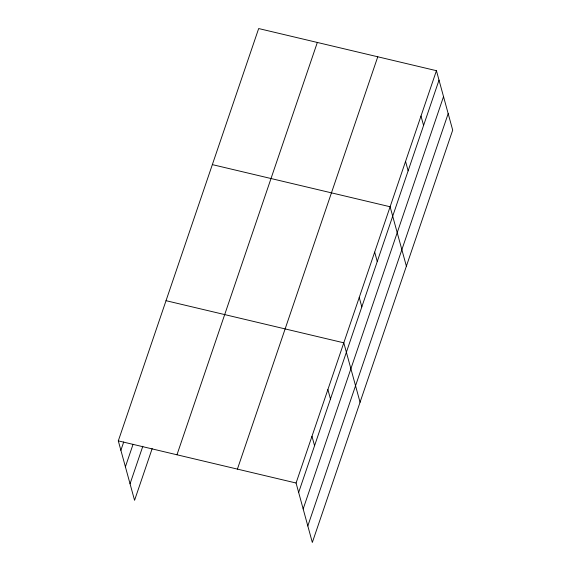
<?xml version="1.0" encoding="UTF-8"?>
<svg xmlns="http://www.w3.org/2000/svg" width="571" height="571" viewBox="0 0 571 571"><rect width="100%" height="100%" fill="white"/><g stroke="black" fill="none" stroke-linecap="round" stroke-linejoin="round"><path stroke-width="0.86" d="M152.171 448.578L134.563 500.31L118.304 440.876L258.67 28.55L436.437 70.69L452.696 130.124L312.33 542.45L296.071 483.016L436.437 70.69M120.881 450.312L123.721 441.968M125.399 466.814L133.064 444.281M130.045 483.808L142.829 446.258M176.967 454.787L317.333 42.454M237.408 469.112L377.774 56.779M298.654 492.452L439.02 80.118M303.165 508.947L443.531 96.62M307.819 525.948L448.185 113.622M212.348 164.619L390.121 206.759L406.381 266.193M166.025 300.689L343.799 342.821L360.058 402.255M118.304 440.876L296.071 483.016M420.998 116.041L423.582 125.477M405.56 161.4L408.137 170.829M374.676 252.111L377.26 261.547M359.238 297.47L361.814 306.898M327.89 389.558L330.466 398.986M311.98 436.287L314.564 445.715"/></g></svg>
